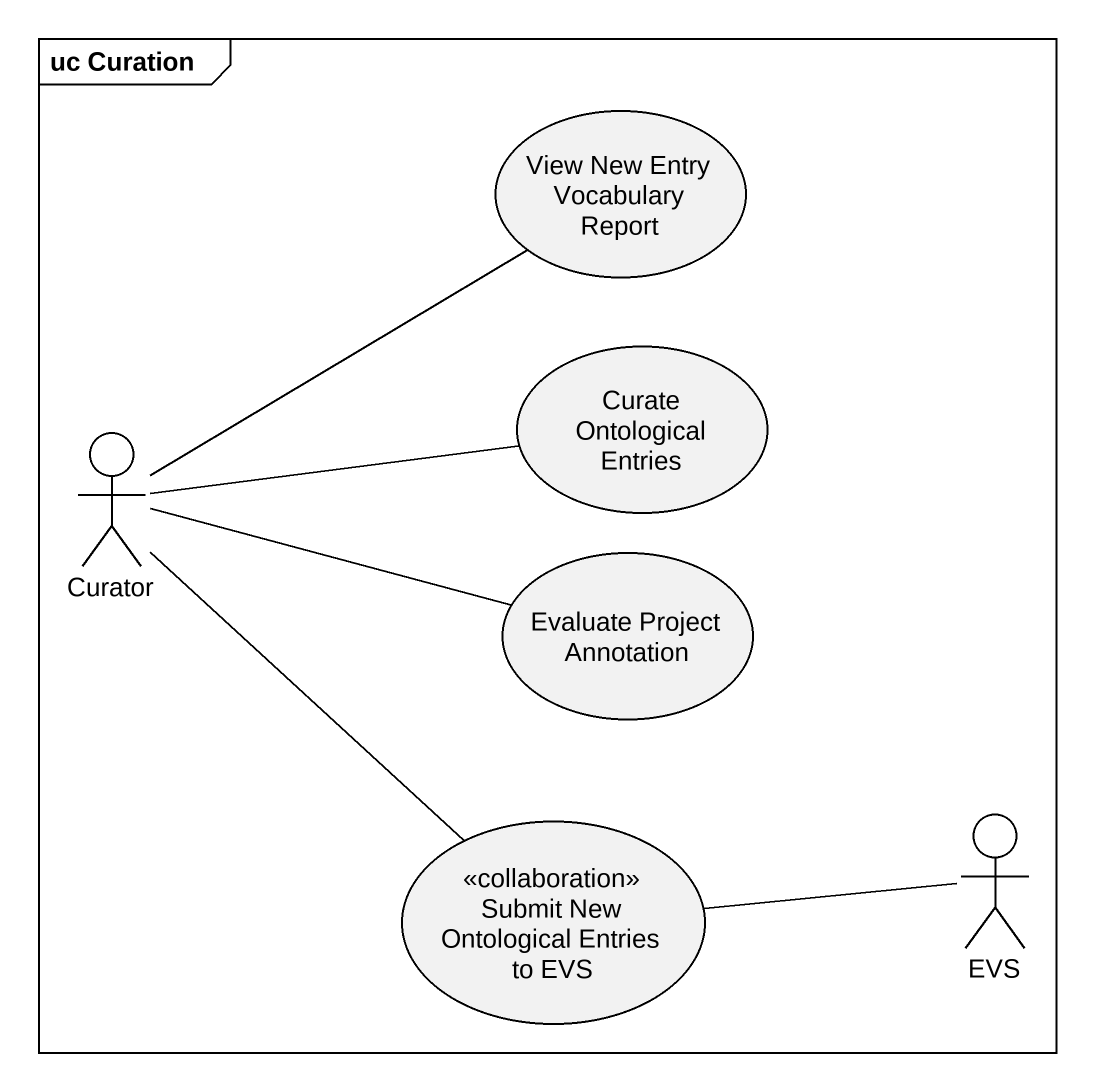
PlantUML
@startuml
mainframe uc Curation
usecase "View New Entry Vocabulary Report" as View_New_Entry_Vocabulary
usecase "Curate Ontological Entries" as Curate_Ontological_Entries
actor Curator
usecase "Evaluate Project Annotation" as Evaluate_Project_Annotation
usecase "Submit New Ontological Entries to EVS" as Submit_New_Ontological <<collaboration>>
actor EVS
Curator -up- View_New_Entry_Vocabulary
Curator -right- Curate_Ontological_Entries
Curator -right- Evaluate_Project_Annotation
Curator -- Submit_New_Ontological
Submit_New_Ontological -right- EVS
@enduml
